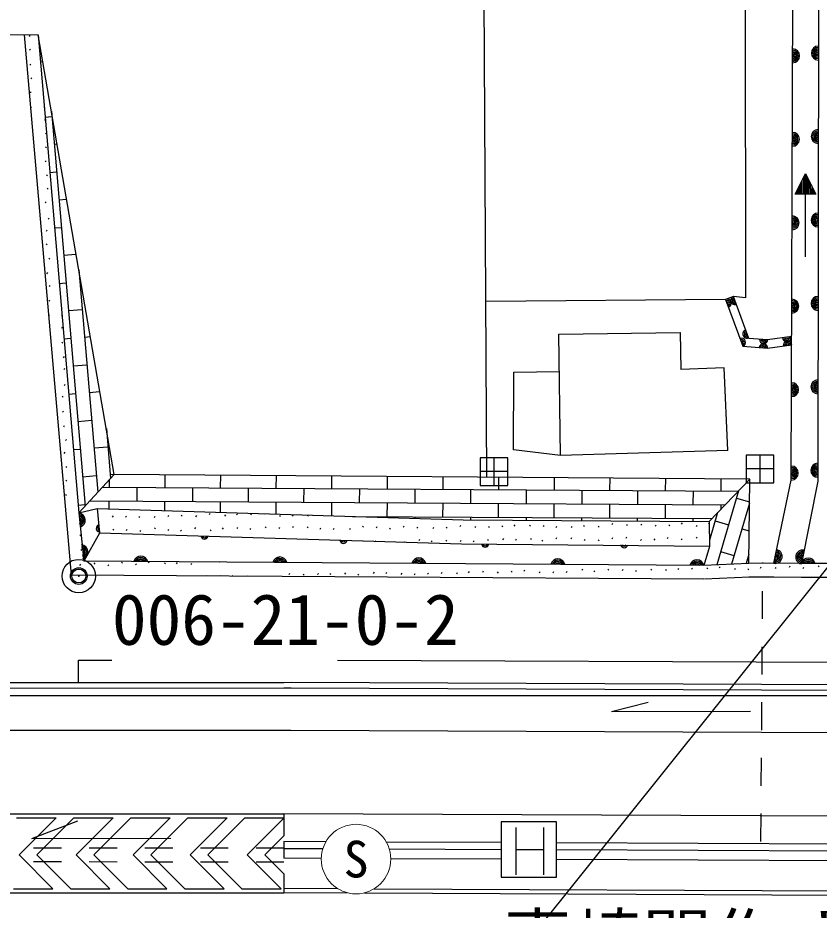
# Model space of a CAD drawing. Units: millimetres, scale not verified. Extents: x -2865935 to 4137865, y -6708483 to 4285906.
# Drawn here: x 354184 to 382999, y 301388 to 333469 of the extents above; entities that cross this region are included whole.
import ezdxf
from ezdxf.enums import TextEntityAlignment as Align

# ---------------------------------------------------------------- set-up
doc = ezdxf.new("R2010")
doc.units = ezdxf.units.MM
doc.header["$LTSCALE"] = 1000
doc.header["$PDMODE"] = 32
doc.header["$PDSIZE"] = 500
for name, color, linetype, lineweight in [('M-BGD', 7, 'Continuous', 25), ('M-BMK-OTRS', 5, 'Continuous', 25), ('M-BMK-ROW', 30, 'Continuous', 25), ('M-BMK-SRVR', 3, 'Continuous', 25), ('M-STR-HTXT', 7, 'Continuous', 13), ('M-STR-STRC', 7, 'Continuous', 25)]:
    doc.layers.add(name, color=color, linetype=linetype, lineweight=lineweight)
doc.layers.add('M-BMK-HTXT', color=7, linetype='Continuous')
doc.styles.add('ＭＳ ゴシック', font='')
doc.styles.get('ＭＳ ゴシック').set_extended_font_data('MS Gothic')

msp = doc.modelspace()

# ---------------------------------------------------------------- linework, layer by layer
at = {"layer": 'M-BGD'}
for p, q in [((371047, 316953), (370897, 344355)), ((380317, 344431), (380351, 323399)), ((381998, 316853), (382085, 344445)), ((382984, 344453), (382948, 316812)), ((350915, 332890), (354912, 332855)), ((354410, 332860), (356096, 313438)), ((354613, 332829), (354591, 332800)), ((354912, 332855), (356382, 315675)), ((357654, 317056), (354912, 332855)), ((354634, 332346), (354604, 332306)), ((354651, 331805), (354621, 331765)), ((354994, 331894), (355078, 331901)), ((354685, 331312), (354655, 331272)), ((354659, 330815), (354629, 330775)), ((354671, 330264), (354641, 330224)), ((355134, 330261), (355120, 330243)), ((355173, 329812), (355143, 329773)), ((355165, 329901), (355405, 329921)), ((355389, 330109), (356603, 315915)), ((355213, 329333), (355185, 329295)), ((355204, 328833), (355174, 328793)), ((355490, 328925), (355593, 328934)), ((355198, 328334), (355168, 328294)), ((355335, 327908), (355575, 327929)), ((382132, 327125), (382506, 327875)), ((382506, 327875), (382882, 327125)), ((355241, 327824), (355211, 327784)), ((382381, 327625), (382382, 327125)), ((382431, 327725), (382432, 327125)), ((382481, 327825), (382482, 327125)), ((382531, 327825), (382532, 327125)), ((382581, 327725), (382582, 327125)), ((382631, 327625), (382632, 327125)), ((355268, 327348), (355238, 327308)), ((382232, 327325), (382232, 327125)), ((382282, 327425), (382282, 327125)), ((382331, 327525), (382332, 327125)), ((382681, 327525), (382682, 327125)), ((382732, 327425), (382732, 327125)), ((382782, 327325), (382782, 327125)), ((355661, 326932), (355936, 326956)), ((382882, 327125), (382132, 327125)), ((382182, 327225), (382182, 327125)), ((382507, 324875), (382507, 327125)), ((382832, 327225), (382832, 327125)), ((355203, 326853), (355173, 326813)), ((355306, 326273), (355276, 326233)), ((355230, 325831), (355200, 325791)), ((355506, 325915), (355746, 325936)), ((355228, 325348), (355198, 325308)), ((355328, 324832), (355298, 324792)), ((355831, 324940), (356279, 324978)), ((356378, 324410), (357062, 316413)), ((355248, 324310), (355218, 324270)), ((355338, 323846), (355308, 323806)), ((355676, 323923), (355916, 323943)), ((356414, 323986), (356451, 323989)), ((379914, 323449), (379632, 323345)), ((380466, 321946), (379914, 323449)), ((380351, 323399), (379914, 323449)), ((355326, 323321), (355296, 323281)), ((379632, 323345), (371013, 323275)), ((379632, 323345), (380251, 321663)), ((355321, 322794), (355291, 322754)), ((355775, 322770), (355756, 322745)), ((356001, 322947), (356500, 322989)), ((355781, 322344), (355751, 322304)), ((373634, 322099), (378004, 322161)), ((373699, 317730), (373634, 322099)), ((378004, 322161), (378023, 320823)), ((355792, 321808), (355762, 321768)), ((355847, 321930), (356087, 321951)), ((356585, 321993), (356794, 322011)), ((381138, 321892), (380466, 321946)), ((382015, 322017), (381138, 321892)), ((380251, 321663), (381147, 321591)), ((381147, 321591), (382014, 321714)), ((355850, 321290), (355820, 321250)), ((355864, 320857), (355834, 320817)), ((356172, 320954), (356670, 320997)), ((379587, 320890), (378023, 320823)), ((379716, 317916), (379587, 320890)), ((372013, 317943), (372024, 320731)), ((372024, 320731), (373653, 320754)), ((355882, 320292), (355852, 320252)), ((355808, 319866), (355778, 319826)), ((356017, 319937), (356257, 319958)), ((356755, 320000), (357138, 320033)), ((355826, 319330), (355796, 319290)), ((356342, 318961), (356840, 319004)), ((355853, 318799), (355823, 318759)), ((357367, 318710), (357521, 316912)), ((355929, 318312), (355899, 318272)), ((356187, 317945), (356427, 317965)), ((356926, 318008), (357424, 318050)), ((373699, 317730), (372013, 317943)), ((355869, 317850), (355839, 317810)), ((379716, 317916), (373699, 317730)), ((355938, 317342), (355908, 317302)), ((356382, 315675), (357654, 317056)), ((356513, 316969), (357011, 317011)), ((357509, 317054), (357653, 317066)), ((359477, 316587), (359480, 317042)), ((361477, 316575), (361480, 317027)), ((363477, 316562), (363480, 317011)), ((365477, 316550), (365480, 316996)), ((367477, 316537), (367480, 316981)), ((369477, 316525), (369480, 316965)), ((355940, 316849), (355910, 316809)), ((357477, 316600), (357479, 316866)), ((371477, 316512), (371480, 316950)), ((373477, 316500), (373480, 316935)), ((375477, 316487), (375480, 316919)), ((377477, 316475), (377480, 316904)), ((379049, 315367), (380503, 316881)), ((379477, 316462), (379479, 316888)), ((380466, 313857), (380503, 316881)), ((381367, 313861), (381998, 316853)), ((382948, 316812), (382360, 313849)), ((355926, 316336), (355896, 316296)), ((357235, 316601), (380097, 316458)), ((358474, 316093), (358477, 316593)), ((360474, 316081), (360477, 316581)), ((362474, 316068), (362477, 316568)), ((364474, 316056), (364477, 316556)), ((366474, 316043), (366477, 316543)), ((368474, 316031), (368477, 316531)), ((370474, 316019), (370477, 316518)), ((372474, 316006), (372477, 316506)), ((374474, 315994), (374477, 316494)), ((376474, 315981), (376477, 316481)), ((378474, 315969), (378477, 316469)), ((380104, 316465), (379315, 313804)), ((356777, 316104), (379619, 315961)), ((357472, 315815), (357474, 316100)), ((359472, 315753), (359474, 316087)), ((361472, 315691), (361474, 316075)), ((363471, 315630), (363474, 316062)), ((365471, 315568), (365474, 316050)), ((367471, 315537), (367474, 316037)), ((369471, 315525), (369474, 316025)), ((371471, 315512), (371474, 316012)), ((380492, 316017), (379843, 313829)), ((380026, 316202), (380493, 316064)), ((356358, 315952), (356598, 315972)), ((356382, 315675), (357032, 315828)), ((357032, 315828), (370193, 315423)), ((357032, 315828), (357122, 314947)), ((373471, 315500), (373474, 316000)), ((375471, 315487), (375474, 315987)), ((377471, 315475), (377474, 315975)), ((379349, 315680), (379055, 314687)), ((379473, 315809), (379474, 315962)), ((356382, 315675), (356555, 313935)), ((357066, 315588), (357058, 315577)), ((357610, 315562), (357580, 315522)), ((358086, 315558), (358056, 315518)), ((358564, 315546), (358534, 315506)), ((359118, 315542), (359088, 315502)), ((359611, 315581), (359581, 315541)), ((360084, 315594), (360054, 315554)), ((360607, 315572), (360577, 315532)), ((361096, 315651), (361066, 315611)), ((361646, 315598), (361616, 315558)), ((362080, 315643), (362050, 315603)), ((362580, 315637), (362550, 315597)), ((363069, 315642), (363053, 315621)), ((363621, 315583), (363591, 315543)), ((364074, 315592), (364044, 315552)), ((364630, 315594), (364601, 315555)), ((365100, 315580), (365092, 315568)), ((366219, 315545), (379142, 315464)), ((366471, 315537), (366471, 315543)), ((368470, 315476), (368471, 315531)), ((370193, 315423), (379049, 315367)), ((370470, 315421), (370471, 315519)), ((372470, 315408), (372471, 315506)), ((374470, 315396), (374471, 315494)), ((376470, 315383), (376471, 315481)), ((378470, 315371), (378471, 315469)), ((379049, 315367), (379057, 314466)), ((379262, 315385), (379741, 315243)), ((356418, 315299), (356388, 315259)), ((357628, 315090), (357598, 315050)), ((358112, 315078), (358082, 315038)), ((358600, 315040), (358570, 315000)), ((359126, 315138), (359096, 315098)), ((359604, 315073), (359574, 315033)), ((360069, 315055), (360039, 315015)), ((360568, 315140), (360538, 315100)), ((361129, 315065), (361099, 315025)), ((361566, 315130), (361536, 315090)), ((362088, 315149), (362058, 315109)), ((362551, 315111), (362521, 315071)), ((363104, 315175), (363074, 315135)), ((363597, 315149), (363567, 315109)), ((364088, 315177), (364058, 315137)), ((364614, 315171), (364584, 315131)), ((365069, 315118), (365039, 315078)), ((365554, 315110), (365524, 315070)), ((366139, 315106), (366109, 315066)), ((366605, 315197), (366575, 315157)), ((367099, 315167), (367069, 315127)), ((367578, 315122), (367548, 315082)), ((368076, 315193), (368046, 315153)), ((368567, 315163), (368537, 315123)), ((369143, 315146), (369113, 315106)), ((369613, 315162), (369583, 315122)), ((370113, 315222), (370083, 315182)), ((370645, 315182), (370615, 315142)), ((371134, 315180), (371104, 315140)), ((371614, 315209), (371584, 315169)), ((372055, 315237), (372025, 315197)), ((372608, 315235), (372578, 315195)), ((373100, 315221), (373070, 315181)), ((373563, 315184), (373533, 315144)), ((374109, 315187), (374079, 315147)), ((374552, 315217), (374522, 315177)), ((375080, 315195), (375050, 315155)), ((375574, 315289), (375544, 315249)), ((376096, 315257), (376066, 315217)), ((376618, 315271), (376588, 315231)), ((377134, 315234), (377104, 315194)), ((377618, 315240), (377588, 315200)), ((378067, 315308), (378037, 315268)), ((378603, 315223), (378573, 315183)), ((379049, 315304), (379025, 315272)), ((380221, 315101), (380480, 315024)), ((356443, 314881), (356413, 314841)), ((357122, 314947), (356555, 313935)), ((357125, 315026), (357115, 315013)), ((370140, 314542), (357122, 314947)), ((368636, 314720), (368606, 314681)), ((371648, 314747), (371618, 314707)), ((372107, 314723), (372077, 314683)), ((372649, 314755), (372619, 314715)), ((373558, 314772), (373528, 314732)), ((374096, 314771), (374066, 314731)), ((375568, 314769), (375538, 314729)), ((376072, 314793), (376042, 314753)), ((377087, 314736), (377057, 314696)), ((377567, 314785), (377537, 314745)), ((378071, 314737), (378041, 314697)), ((378611, 314799), (378581, 314759)), ((366107, 314671), (366105, 314668)), ((366612, 314661), (366606, 314652)), ((367055, 314664), (367036, 314639)), ((367611, 314625), (367609, 314621)), ((368095, 314636), (368073, 314607)), ((369078, 314667), (369048, 314627)), ((369600, 314694), (369570, 314654)), ((370122, 314684), (370092, 314644)), ((379057, 314466), (370140, 314542)), ((370590, 314670), (370560, 314630)), ((371097, 314715), (371067, 314675)), ((373056, 314690), (373026, 314650)), ((374574, 314713), (374544, 314673)), ((375079, 314705), (375049, 314665)), ((376610, 314716), (376580, 314676)), ((379057, 314466), (378854, 313783)), ((356477, 314359), (356447, 314319)), ((379457, 314285), (379936, 314142)), ((380470, 314183), (380372, 313853)), ((356435, 313824), (356405, 313784)), ((378854, 313783), (356555, 313935)), ((356953, 313871), (356923, 313831)), ((357451, 313802), (357421, 313762)), ((357937, 313899), (357907, 313859)), ((358451, 313839), (358421, 313799)), ((358902, 313918), (358872, 313878)), ((359483, 313880), (359453, 313840)), ((359913, 313882), (359883, 313842)), ((360439, 313854), (360409, 313814)), ((361442, 313902), (361438, 313897)), ((380466, 313857), (378854, 313783)), ((380416, 314000), (380467, 313985)), ((381367, 313861), (380466, 313857)), ((380971, 313861), (380971, 313882)), ((382360, 313849), (381367, 313861)), ((382991, 313767), (382961, 313727)), ((378851, 313283), (356096, 313438)), ((363961, 313493), (363931, 313453)), ((364471, 313470), (364441, 313430)), ((364994, 313495), (364964, 313455)), ((365429, 313492), (365399, 313452)), ((365964, 313510), (365934, 313470)), ((366437, 313467), (366407, 313427)), ((366992, 313535), (366962, 313495)), ((367444, 313525), (367414, 313485)), ((367989, 313502), (367959, 313462)), ((368460, 313476), (368430, 313436)), ((368946, 313508), (368916, 313468)), ((369438, 313528), (369408, 313488)), ((369983, 313510), (369953, 313470)), ((370408, 313558), (370378, 313518)), ((370920, 313571), (370890, 313531)), ((371453, 313548), (371423, 313508)), ((371948, 313574), (371918, 313534)), ((372413, 313614), (372383, 313574)), ((372961, 313550), (372931, 313510)), ((373447, 313547), (373417, 313507)), ((373937, 313563), (373907, 313523)), ((374498, 313653), (374468, 313613)), ((374931, 313591), (374901, 313551)), ((375425, 313651), (375395, 313611)), ((375946, 313641), (375916, 313601)), ((376424, 313605), (376394, 313565)), ((376974, 313646), (376944, 313606)), ((377499, 313634), (377469, 313594)), ((377942, 313672), (377912, 313632)), ((378441, 313683), (378411, 313643)), ((378988, 313697), (378958, 313657)), ((379434, 313731), (379404, 313691)), ((379981, 313666), (379951, 313626)), ((380464, 313662), (380434, 313622)), ((380906, 313715), (380876, 313675)), ((381442, 313708), (381412, 313668)), ((381950, 313752), (381920, 313712)), ((382446, 313710), (382416, 313670)), ((360975, 313420), (360967, 313409)), ((361495, 313424), (361481, 313405)), ((361914, 313412), (361908, 313403)), ((362440, 313411), (362432, 313400)), ((380489, 313358), (378877, 313284)), ((381370, 313361), (380468, 313357)), ((382354, 313349), (381361, 313361)), ((384764, 313345), (382359, 313349)), ((380958, 311861), (380965, 312861)), ((380945, 309861), (380952, 310861)), ((356362, 309576), (356362, 310376)), ((356362, 310376), (357568, 310376)), ((365676, 310376), (397647, 310240)), ((351556, 309374), (363749, 309378)), ((351560, 309574), (363749, 309578)), ((363749, 309578), (364011, 309583)), ((363749, 309378), (364009, 309382)), ((364009, 309382), (397669, 309231)), ((364011, 309583), (397665, 309440)), ((351548, 309101), (363749, 309105)), ((363750, 309105), (385162, 309112)), ((375535, 308534), (376849, 308868)), ((380932, 307861), (380939, 308861)), ((375535, 308534), (380535, 308544)), ((363752, 307857), (364006, 307863)), ((380919, 305861), (380926, 306861)), ((380907, 303861), (380913, 304861)), ((354689, 303962), (356346, 304597)), ((354689, 303962), (359689, 303972)), ((363753, 304065), (363066, 303378)), ((363753, 303864), (365269, 303858)), ((363753, 303858), (363753, 303258)), ((363753, 303858), (363753, 303258)), ((367429, 303848), (371559, 303830)), ((373559, 303822), (397791, 303716)), ((355753, 303621), (354753, 303621)), ((357753, 303619), (356753, 303620)), ((359753, 303618), (358753, 303618)), ((361753, 303616), (360753, 303617)), ((363753, 303615), (362753, 303616)), ((363753, 303608), (365154, 303601)), ((367541, 303591), (371559, 303574)), ((373559, 303565), (397790, 303460)), ((363753, 303264), (365096, 303258)), ((367596, 303247), (371559, 303230)), ((373559, 303222), (397804, 303116)), ((355753, 303120), (354753, 303121)), ((357753, 303119), (356753, 303120)), ((359753, 303118), (358753, 303118)), ((361753, 303116), (360753, 303117)), ((363753, 303115), (362753, 303116))]:
    msp.add_line(p, q, dxfattribs=at)
for centre, radius, start, end in [((382968, 332203), 250, 89.9248, 269.9248), ((382968, 332203), 200, 89.9248, 269.9248), ((382046, 332103), 250, 269.8201, 89.8201), ((382046, 332103), 200, 269.8201, 89.8201), ((382046, 332103), 150, 269.8201, 89.8201), ((382046, 332103), 100, 269.8201, 89.8201), ((382046, 332103), 50, 269.8201, 89.8201), ((382968, 332203), 150, 89.9248, 269.9248), ((382968, 332203), 100, 89.9248, 269.9248), ((382968, 332203), 50, 89.9248, 269.9248), ((382037, 329103), 250, 269.8201, 89.8201), ((382037, 329103), 200, 269.8201, 89.8201), ((382037, 329103), 150, 269.8201, 89.8201), ((382037, 329103), 100, 269.8201, 89.8201), ((382964, 329203), 250, 89.9248, 269.9248), ((382964, 329203), 200, 89.9248, 269.9248), ((382964, 329203), 150, 89.9248, 269.9248), ((382964, 329203), 100, 89.9248, 269.9248), ((382964, 329203), 50, 89.9248, 269.9248), ((382037, 329103), 50, 269.8201, 89.8201), ((382028, 326103), 250, 269.8201, 89.8201), ((382028, 326103), 200, 269.8201, 89.8201), ((382960, 326203), 250, 89.9248, 269.9248), ((382960, 326203), 200, 89.9248, 269.9248), ((382960, 326203), 150, 89.9248, 269.9248), ((382960, 326203), 100, 89.9248, 269.9248), ((382028, 326103), 150, 269.8201, 89.8201), ((382028, 326103), 100, 269.8201, 89.8201), ((382028, 326103), 50, 269.8201, 89.8201), ((382960, 326203), 50, 89.9248, 269.9248), ((379966, 323308), 150, 110.1881, 290.1881), ((379966, 323308), 100, 110.1881, 290.1881), ((382956, 323203), 250, 89.9248, 269.9248), ((382956, 323203), 200, 89.9248, 269.9248), ((379685, 323203), 150, 290.1881, 110.1881), ((379685, 323203), 100, 290.1881, 110.1881), ((379685, 323203), 50, 290.1881, 110.1881), ((379966, 323308), 50, 110.1881, 290.1881), ((382018, 323103), 250, 269.8201, 89.8201), ((382018, 323103), 200, 269.8201, 89.8201), ((382018, 323103), 150, 269.8201, 89.8201), ((382018, 323103), 100, 269.8201, 89.8201), ((382018, 323103), 50, 269.8201, 89.8201), ((382956, 323203), 150, 89.9248, 269.9248), ((382956, 323203), 100, 89.9248, 269.9248), ((382956, 323203), 50, 89.9248, 269.9248), ((380408, 322104), 150, 110.1881, 290.1881), ((380408, 322104), 100, 110.1881, 290.1881), ((380408, 322104), 50, 110.1881, 290.1881), ((380199, 321803), 150, 290.1881, 110.1881), ((380199, 321803), 100, 290.1881, 110.1881), ((380199, 321803), 50, 290.1881, 110.1881), ((381009, 321910), 150, 175.3993, 355.3993), ((381009, 321910), 100, 175.3993, 355.3993), ((381009, 321910), 50, 175.3993, 355.3993), ((381831, 321973), 150, 188.1099, 8.1099), ((381865, 321693), 150, 8.1099, 188.1099), ((381831, 321973), 100, 188.1099, 8.1099), ((381865, 321693), 100, 8.1099, 188.1099), ((381831, 321973), 50, 188.1099, 8.1099), ((380997, 321603), 150, 355.3993, 175.3993), ((380997, 321603), 100, 355.3993, 175.3993), ((380997, 321603), 50, 355.3993, 175.3993), ((381865, 321693), 50, 8.1099, 188.1099), ((382009, 320103), 250, 269.8201, 89.8201), ((382009, 320103), 200, 269.8201, 89.8201), ((382009, 320103), 150, 269.8201, 89.8201), ((382009, 320103), 100, 269.8201, 89.8201), ((382952, 320203), 250, 89.9248, 269.9248), ((382952, 320203), 200, 89.9248, 269.9248), ((382952, 320203), 150, 89.9248, 269.9248), ((382952, 320203), 100, 89.9248, 269.9248), ((382952, 320203), 50, 89.9248, 269.9248), ((382009, 320103), 50, 269.8201, 89.8201), ((381999, 317103), 250, 269.8201, 89.8201), ((381999, 317103), 200, 269.8201, 89.8201), ((382948, 317203), 250, 89.9248, 269.9248), ((382948, 317203), 200, 89.9248, 269.9248), ((382948, 317203), 150, 89.9248, 269.9248), ((382948, 317203), 100, 89.9248, 269.9248), ((381999, 317103), 150, 269.8201, 89.8201), ((381999, 317103), 100, 269.8201, 89.8201), ((381999, 317103), 50, 269.8201, 89.8201), ((382948, 317203), 50, 89.9248, 269.9248), ((356351, 315410), 256, 288.3648, 83.004), ((356349, 315410), 208, 291.9446, 79.4242), ((356345, 315409), 162, 298.3043, 73.0645), ((356333, 315408), 125, 312.5543, 58.8145), ((357133, 315114), 128, 108.4609, 263.1001), ((357136, 315114), 81.2, 118.4004, 253.1606), ((360896, 314858), 128, 190.9005, 345.5398), ((360896, 314861), 81.2, 200.84, 335.6003), ((356444, 314274), 256, 288.3648, 83.004), ((356442, 314274), 208, 291.9446, 79.4242), ((356438, 314273), 162, 298.3043, 73.0645), ((365893, 314702), 128, 190.9005, 345.5398), ((365893, 314706), 81.2, 200.84, 335.6003), ((370990, 314567), 128, 192.4622, 347.1014), ((370990, 314570), 81.2, 202.4017, 337.162), ((375990, 314548), 128, 192.4622, 347.1014), ((375990, 314551), 81.2, 202.4017, 337.162), ((356425, 314272), 125, 312.5543, 58.8145), ((358604, 313865), 256, 12.2906, 166.9299), ((363604, 313831), 256, 12.2906, 166.9299), ((381419, 314106), 250, 258.0868, 78.0868), ((381419, 314106), 200, 258.0868, 78.0868), ((381419, 314106), 150, 258.0868, 78.0868), ((381419, 314106), 100, 258.0868, 78.0868), ((381419, 314106), 50, 258.0868, 78.0868), ((382407, 314085), 250, 78.7751, 258.7751), ((382407, 314085), 200, 78.7751, 258.7751), ((382407, 314085), 150, 78.7751, 258.7751), ((382407, 314085), 100, 78.7751, 258.7751), ((382407, 314085), 50, 78.7751, 258.7751), ((358604, 313862), 208, 15.8704, 163.35), ((358604, 313858), 162, 22.2301, 156.9904), ((358604, 313846), 125, 36.4802, 142.7404), ((363604, 313828), 208, 15.8704, 163.35), ((363604, 313824), 162, 22.2301, 156.9904), ((363604, 313812), 125, 36.4802, 142.7404), ((368604, 313797), 256, 12.2906, 166.9299), ((368604, 313794), 208, 15.8704, 163.35), ((368604, 313790), 162, 22.2301, 156.9904), ((368604, 313778), 125, 36.4802, 142.7404), ((373604, 313763), 256, 12.2906, 166.9299), ((373604, 313760), 208, 15.8704, 163.35), ((373604, 313756), 162, 22.2301, 156.9904), ((373604, 313744), 125, 36.4802, 142.7404), ((378604, 313729), 256, 12.2906, 166.9299), ((378604, 313726), 208, 15.8704, 163.35), ((378604, 313722), 162, 22.2301, 156.9904), ((378604, 313710), 125, 36.4802, 142.7404), ((382608, 313791), 256, 12.7038, 167.3431), ((382608, 313789), 208, 16.2837, 163.7632), ((382608, 313785), 162, 22.6433, 157.4036), ((382608, 313772), 125, 36.8933, 143.1535)]:
    msp.add_arc(centre, radius, start, end, dxfattribs=at)
at = {"layer": 'M-BMK-OTRS'}
for p, q in [((380503, 316881), (357654, 317056)), ((384764, 313845), (382360, 313849))]:
    msp.add_line(p, q, dxfattribs=at)
at = {"layer": 'M-BMK-ROW'}
for p, q in [((371810, 317655), (370810, 317655)), ((370810, 317655), (370810, 316655)), ((371310, 316655), (371310, 317655)), ((371810, 316655), (371810, 317655)), ((381372, 317752), (380372, 317752)), ((380372, 317752), (380372, 316752)), ((380872, 316752), (380872, 317752)), ((381372, 316752), (381372, 317752)), ((371810, 317155), (370810, 317155)), ((381372, 317252), (380372, 317252)), ((370810, 316655), (371810, 316655)), ((380372, 316752), (381372, 316752))]:
    msp.add_line(p, q, dxfattribs=at)
at = {"layer": 'M-BMK-SRVR'}
for radius in [600, 300]:
    msp.add_circle((356377, 313401), radius, dxfattribs=at)
msp.add_point((356377, 313401), dxfattribs=at)
at = {"layer": 'M-STR-HTXT'}
msp.add_circle((366346, 303224), 1250, dxfattribs=at)
at = {"layer": 'M-STR-STRC'}
for p, q in [((390849, 323158), (369767, 296832)), ((350989, 307855), (363752, 307857)), ((364006, 307863), (397703, 307716)), ((350989, 304855), (363752, 304857)), ((363752, 304864), (397769, 304716)), ((363752, 304857), (363753, 304065)), ((354142, 304705), (355557, 304706)), ((355557, 304706), (354227, 303376)), ((356193, 304706), (354864, 303376)), ((356193, 304706), (357607, 304706)), ((357607, 304706), (356278, 303376)), ((358243, 304706), (356914, 303376)), ((358243, 304706), (359657, 304706)), ((359657, 304706), (358328, 303377)), ((360294, 304707), (358965, 303377)), ((360294, 304707), (361708, 304707)), ((361708, 304707), (360379, 303377)), ((362344, 304707), (361015, 303377)), ((362344, 304707), (363752, 304707)), ((363758, 304707), (362429, 303378)), ((373559, 304569), (371559, 304569)), ((371559, 304569), (371559, 302569)), ((373559, 302569), (373559, 304569)), ((372100, 302654), (372100, 304354)), ((373091, 304364), (373091, 302660)), ((372100, 303571), (373091, 303567)), ((355447, 302156), (354227, 303376)), ((356084, 302156), (354864, 303376)), ((357498, 302157), (356278, 303376)), ((358134, 302157), (356914, 303376)), ((359548, 302157), (358328, 303377)), ((360185, 302157), (358965, 303377)), ((361599, 302157), (360379, 303377)), ((362235, 302158), (361015, 303377)), ((363650, 302158), (362429, 303378)), ((363754, 302690), (363066, 303378)), ((363754, 302690), (363754, 302008)), ((371559, 302569), (373559, 302569)), ((342890, 302004), (363754, 302008)), ((354033, 302156), (355447, 302156)), ((356084, 302156), (357498, 302157)), ((358134, 302157), (359548, 302157)), ((360185, 302157), (361599, 302157)), ((362235, 302158), (363650, 302158)), ((363754, 302174), (365681, 302165)), ((363754, 302024), (366032, 302014)), ((366649, 302011), (397832, 301868)), ((367001, 302159), (397828, 302018))]:
    msp.add_line(p, q, dxfattribs=at)
for centre, radius, start, end in [((314350, 2284006), 2001900, 273.29897, 273.29897), ((314350, 2284006), 2001900, 273.23663, 273.23663), ((314350, 2284006), 2001900, 273.25597, 273.25597), ((314350, 2284006), 2001900, 273.19369, 273.19369), ((314350, 2284006), 2001900, 273.13148, 273.13148), ((314350, 2284006), 2001900, 272.98804, 272.98804), ((314350, 2284006), 2001900, 272.86419, 272.86419), ((314350, 2284006), 2001900, 272.88339, 272.88339), ((314350, 2284006), 2001900, 272.82155, 272.82155), ((314350, 2284006), 2001900, 272.74063, 272.74063), ((314350, 2284006), 2001900, 272.75979, 272.75979), ((314350, 2284006), 2001900, 272.6981, 272.6981), ((314350, 2284006), 2001900, 272.63648, 272.63648), ((314350, 2284006), 2001900, 272.57494, 272.57494), ((314350, 2284006), 1998100, 273.31959, 273.31959), ((314350, 2284006), 1998100, 273.24254, 273.24254), ((314350, 2284006), 1998100, 273.20199, 273.20199), ((314350, 2284006), 1998100, 273.12494, 273.12494), ((314350, 2284006), 1998100, 273.14319, 273.14319), ((314350, 2284006), 1998100, 272.96679, 272.96679), ((314350, 2284006), 1998100, 272.90798, 272.90798), ((314350, 2284006), 1998100, 272.84918, 272.84918), ((314350, 2284006), 1998100, 272.65453, 272.65453), ((314350, 2284006), 1998100, 272.67278, 272.67278), ((314350, 2284006), 1998100, 272.59573, 272.59573), ((314350, 2284006), 1998100, 272.61398, 272.61398), ((314350, 2284006), 1998100, 272.53693, 272.53693), ((314350, 2284006), 1998100, 272.55518, 272.55518), ((314350, 2284006), 1998100, 272.47812, 272.47812), ((314350, 2284006), 1998100, 272.49637, 272.49637), ((314350, 2284006), 1998100, 272.41932, 272.41932), ((323879, 2284379), 1995597, 272.13117, 272.13117)]:
    msp.add_arc(centre, radius, start, end, dxfattribs=at)

# ---------------------------------------------------------------- texts
at = {"layer": 'M-BMK-HTXT', "style": 'ＭＳ ゴシック'}
msp.add_text('妻崎開作オンランプ', height=1833, dxfattribs=at).set_placement((382883, 300311), align=Align.MIDDLE_CENTER)
at = {"layer": 'M-BMK-SRVR', "style": 'ＭＳ ゴシック'}
msp.add_text('006-21-0-2', height=1833, dxfattribs=at).set_placement((357568, 310376), align=Align.BOTTOM_LEFT)
at = {"layer": 'M-STR-HTXT', "style": 'ＭＳ ゴシック'}
msp.add_text('S', height=1320, dxfattribs=at).set_placement((366346, 303224), align=Align.MIDDLE_CENTER)

doc.saveas('drawing.dxf')
